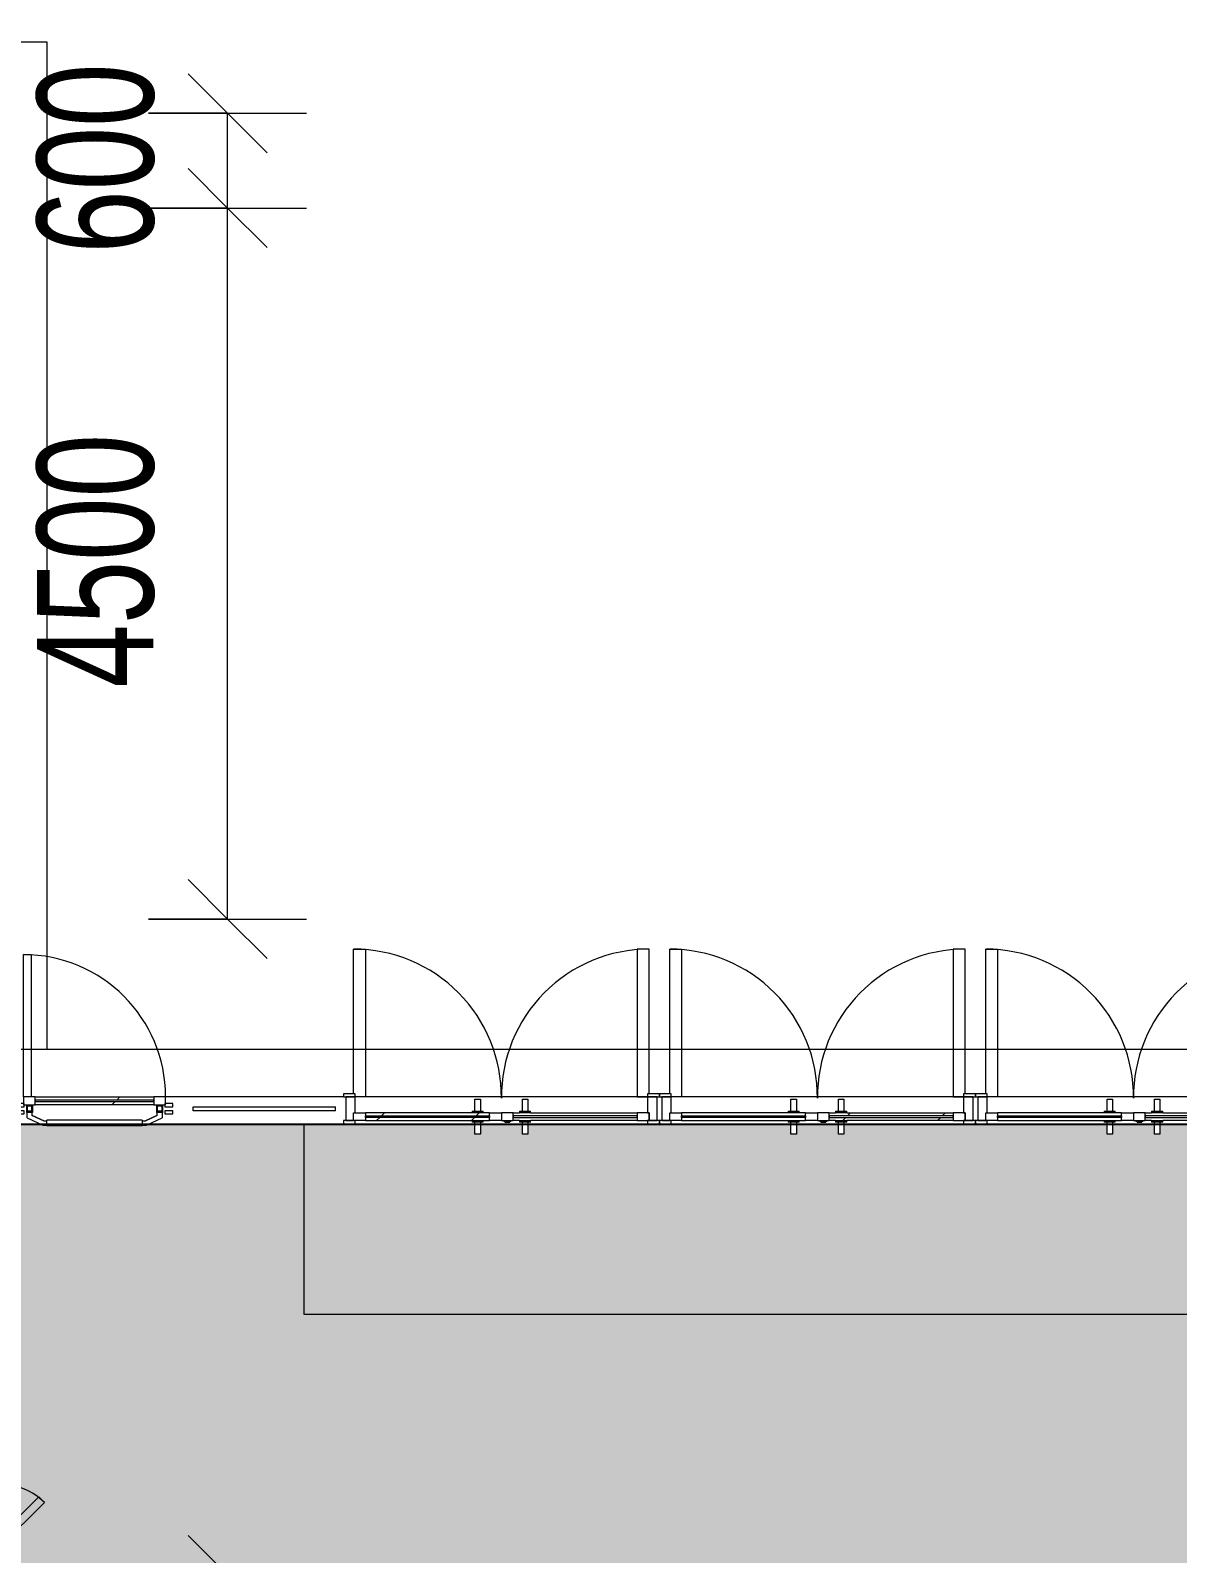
# Model space of a CAD drawing. Header units: millimetres. Extents: x 35540 to 832230, y -10956 to 416550.
# Drawn here: x 52984 to 60243, y 42892 to 52531 of the extents above; entities that cross this region are included whole.
import ezdxf

# ---------------------------------------------------------------- set-up
doc = ezdxf.new("R2010")
doc.units = ezdxf.units.MM
for name, color, linetype, lineweight in [('A-ANNO-DIMS', 211, 'Continuous', 5), ('A-ANNO-DIMS-500', 211, 'Continuous', 5), ('A-AREA-BNDY', 1, 'Continuous', 18), ('A-AREA-PATT', 32, 'Continuous', 5), ('A-DOOR', 31, 'Continuous', 5), ('A-DOOR-FRAM', 31, 'Continuous', 15), ('A-FLOR', 192, 'Continuous', 5), ('A-GLAZ-CURT', 52, 'Continuous', 5)]:
    doc.layers.add(name, color=color, linetype=linetype, lineweight=lineweight)
doc.styles.add('Arial', font='arial.ttf', dxfattribs={"width": 0.7, "height": 737.649701})
doc.dimstyles.new('Linear_-_1_5mm_Arial', dxfattribs={"dimscale": 304.8, "dimtxt": 750, "dimasz": 1.64042, "dimexe": 1.64042, "dimexo": 0.0625, "dimgap": 0.82021, "dimtad": 1, "dimdec": 0, "dimzin": 0, "dimdsep": 46, "dimtxsty": 'Arial', "dimblk1": 'OBLIQUE', "dimblk2": 'OBLIQUE', "dimsah": 1, "dimcen": 0.09, "dimadec": 0, "dimazin": 0, "dimtfac": 1, "dimtdec": 4, "dimtix": 1, "dimtmove": 0, "dimatfit": 3, "dimfxl": 1.64042, "dimfxlon": 1, "dimtvp": 1, "dimtolj": 1, "dimtzin": 0, "dimarcsym": 2})
pattern_1 = [(45, (-55964.3, -45707.5), (-1237.437, 1237.437), []), (45, (-55964.3, -43832.5), (-1237.437, 1237.437), [])]

# ---------------------------------------------------------------- blocks, each defined once
blk = doc.blocks.new('System Panel - _DLN__12_12mm laminated clear glass-11282531-G_F U_F_A_')
at = {"layer": 'A-GLAZ-CURT'}
for p, q in [((-450, 12.5), (450, 12.5)), ((-450, -12.5), (-450, 12.5)), ((450, -12.5), (450, 12.5)), ((450, -12.5), (-450, -12.5))]:
    blk.add_line(p, q, dxfattribs=at)
blk = doc.blocks.new('DLN-Double Door_X Corten - Double Glazing Door-1900 x 2800 _WH_-AUTO Corten-14010553-G_F U_F_A_')
at = {"layer": 'A-DOOR'}
h = blk.add_hatch(dxfattribs=at)
h.set_pattern_fill('FP_4', color=256, style=0, pattern_type=2)
h.set_pattern_definition([(45, (-59964.3, -45707.5), (-1237.437, 1237.437), []), (45, (-59964.3, -43832.5), (-1237.437, 1237.437), [])])
h.paths.add_polyline_path([(75, -75), (860, -75), (860, -55), (75, -55)], flags=0)
h.paths.add_polyline_path([(75, -45), (860, -45), (860, -25), (75, -25)], flags=0)
for p, q in [((-935, 1010), (-860, 1010)), ((-935, 95), (-935, 1010)), ((-860, 1010), (-860, 75)), ((860, 1010), (860, 75)), ((935, 1010), (860, 1010)), ((935, 95), (935, 1010)), ((-860, 75), (-925, 75)), ((-167.5, 60), (-132.5, 60)), ((-167.5, -15), (-167.5, 60)), ((-132.5, 60), (-132.5, -15)), ((132.5, -15), (132.5, 60)), ((132.5, 60), (167.5, 60)), ((167.5, 60), (167.5, -15)), ((860, 75), (925, 75)), ((-185, -25), (-860, -25)), ((-860, -75), (-185, -75)), ((-185, -15), (-115, -15)), ((-185, -15), (-185, -25)), ((-115, -25), (-185, -25)), ((-185, -75), (-115, -75)), ((-185, -75), (-185, -85)), ((-115, -85), (-185, -85)), ((-167.5, -160), (-167.5, -85)), ((-132.5, -85), (-132.5, -160)), ((-115, -25), (-115, -15)), ((-75, -25), (-115, -25)), ((-115, -85), (-115, -75)), ((-115, -75), (-75, -75)), ((15, -75), (15, -80)), ((60, -80), (15, -80)), ((22.5, -80), (22.5, -85)), ((22.5, -85), (52.5, -85)), ((52.5, -85), (22.5, -85)), ((52.5, -85), (52.5, -80)), ((60, -80), (60, -75)), ((75, -25), (115, -25)), ((115, -75), (75, -75)), ((115, -15), (185, -15)), ((115, -15), (115, -25)), ((185, -25), (115, -25)), ((115, -75), (185, -75)), ((115, -75), (115, -85)), ((185, -85), (115, -85)), ((132.5, -160), (132.5, -85)), ((167.5, -85), (167.5, -160)), ((185, -25), (185, -15)), ((185, -25), (860, -25)), ((185, -85), (185, -75)), ((860, -75), (185, -75)), ((-132.5, -160), (-167.5, -160)), ((167.5, -160), (132.5, -160))]:
    blk.add_line(p, q, dxfattribs=at)
at = {"layer": 'A-DOOR', "lineweight": 15}
for p, q in [((-935, -75), (-935, -25)), ((-935, -25), (-860, -25)), ((-860, -75), (-935, -75)), ((-860, -25), (-860, -75)), ((-860, -45), (-75, -45)), ((-860, -55), (-860, -45)), ((-75, -55), (-860, -55)), ((-75, -75), (-75, -25)), ((-75, -25), (0, -25)), ((-75, -45), (-75, -55)), ((0, -75), (-75, -75)), ((0, -25), (0, -75)), ((75, -25), (0, -25)), ((0, -25), (0, -75)), ((0, -75), (75, -75)), ((75, -75), (75, -25)), ((860, -45), (75, -45)), ((75, -45), (75, -55)), ((75, -55), (860, -55)), ((935, -25), (860, -25)), ((860, -25), (860, -75)), ((860, -55), (860, -45)), ((860, -75), (935, -75)), ((935, -75), (935, -25))]:
    blk.add_line(p, q, dxfattribs=at)
at = {"layer": 'A-DOOR'}
for centre, start, end in [((-935, 75), 359.5, 90), ((935, 75), 90, 180.5)]:
    blk.add_arc(centre, 935, start, end, dxfattribs=at)
at = {"layer": 'A-DOOR-FRAM'}
for p, q in [((-925, 95), (-1000, 95)), ((-1000, 95), (-1000, 75)), ((-1000, 75), (-925, 75)), ((-985, 75), (-985, -75)), ((-925, 75), (-985, 75)), ((-925, 75), (-925, 95)), ((-925, -25), (-925, 75)), ((1000, 95), (925, 95)), ((925, 95), (925, 75)), ((925, 75), (1000, 75)), ((985, 75), (925, 75)), ((925, 75), (925, -25)), ((985, -75), (985, 75)), ((1000, 75), (1000, 95)), ((-925, -75), (-1000, -75)), ((-1000, -75), (-1000, -95)), ((-1000, -95), (-925, -95)), ((-985, -75), (-935, -75)), ((-935, -75), (-935, -25)), ((-935, -25), (-925, -25)), ((-925, -95), (-925, -75)), ((925, -25), (935, -25)), ((1000, -75), (925, -75)), ((925, -75), (925, -95)), ((925, -95), (1000, -95)), ((935, -25), (935, -75)), ((935, -75), (985, -75)), ((1000, -95), (1000, -75))]:
    blk.add_line(p, q, dxfattribs=at)
blk = doc.blocks.new('DLN-Double Door_X Corten_SingleDoorSwing - Double Glazing Door-1900 x 2800 _WH_-18312659-G_F U_F_A_')
at = {"layer": 'A-DOOR'}
h = blk.add_hatch(dxfattribs=at)
h.set_pattern_fill('FP_5', color=256, style=0, pattern_type=2)
h.set_pattern_definition([(45, (-57964.3, -45707.5), (-1237.437, 1237.437), []), (45, (-57964.3, -43832.5), (-1237.437, 1237.437), [])])
h.paths.add_polyline_path([(75, -75), (860, -75), (860, -55), (75, -55)], flags=0)
h.paths.add_polyline_path([(75, -45), (860, -45), (860, -25), (75, -25)], flags=0)
for p, q in [((-935, 1010), (-860, 1010)), ((-935, 95), (-935, 1010)), ((-860, 1010), (-860, 75)), ((860, 1010), (860, 75)), ((935, 1010), (860, 1010)), ((935, 95), (935, 1010)), ((-860, 75), (-925, 75)), ((-167.5, 60), (-132.5, 60)), ((-167.5, -15), (-167.5, 60)), ((-132.5, 60), (-132.5, -15)), ((132.5, -15), (132.5, 60)), ((132.5, 60), (167.5, 60)), ((167.5, 60), (167.5, -15)), ((860, 75), (925, 75)), ((-185, -25), (-860, -25)), ((-860, -75), (-185, -75)), ((-185, -15), (-115, -15)), ((-185, -15), (-185, -25)), ((-115, -25), (-185, -25)), ((-185, -75), (-115, -75)), ((-185, -75), (-185, -85)), ((-115, -85), (-185, -85)), ((-167.5, -160), (-167.5, -85)), ((-132.5, -85), (-132.5, -160)), ((-115, -25), (-115, -15)), ((-75, -25), (-115, -25)), ((-115, -85), (-115, -75)), ((-115, -75), (-75, -75)), ((15, -75), (15, -80)), ((60, -80), (15, -80)), ((22.5, -80), (22.5, -85)), ((22.5, -85), (52.5, -85)), ((52.5, -85), (22.5, -85)), ((52.5, -85), (52.5, -80)), ((60, -80), (60, -75)), ((75, -25), (115, -25)), ((115, -75), (75, -75)), ((115, -15), (185, -15)), ((115, -15), (115, -25)), ((185, -25), (115, -25)), ((115, -75), (185, -75)), ((115, -75), (115, -85)), ((185, -85), (115, -85)), ((132.5, -160), (132.5, -85)), ((167.5, -85), (167.5, -160)), ((185, -25), (185, -15)), ((185, -25), (860, -25)), ((185, -85), (185, -75)), ((860, -75), (185, -75)), ((-132.5, -160), (-167.5, -160)), ((167.5, -160), (132.5, -160))]:
    blk.add_line(p, q, dxfattribs=at)
at = {"layer": 'A-DOOR', "lineweight": 15}
for p, q in [((-935, -75), (-935, -25)), ((-935, -25), (-860, -25)), ((-860, -75), (-935, -75)), ((-860, -25), (-860, -75)), ((-860, -45), (-75, -45)), ((-860, -55), (-860, -45)), ((-75, -55), (-860, -55)), ((-75, -75), (-75, -25)), ((-75, -25), (0, -25)), ((-75, -45), (-75, -55)), ((0, -75), (-75, -75)), ((0, -25), (0, -75)), ((75, -25), (0, -25)), ((0, -25), (0, -75)), ((0, -75), (75, -75)), ((75, -75), (75, -25)), ((860, -45), (75, -45)), ((75, -45), (75, -55)), ((75, -55), (860, -55)), ((935, -25), (860, -25)), ((860, -25), (860, -75)), ((860, -55), (860, -45)), ((860, -75), (935, -75)), ((935, -75), (935, -25))]:
    blk.add_line(p, q, dxfattribs=at)
at = {"layer": 'A-DOOR'}
for centre, start, end in [((-935, 75), 359.5, 90), ((935, 75), 90, 180.5)]:
    blk.add_arc(centre, 935, start, end, dxfattribs=at)
at = {"layer": 'A-DOOR-FRAM'}
for p, q in [((-925, 95), (-1000, 95)), ((-1000, 95), (-1000, 75)), ((-1000, 75), (-925, 75)), ((-985, 75), (-985, -75)), ((-925, 75), (-985, 75)), ((-925, 75), (-925, 95)), ((-925, -25), (-925, 75)), ((1000, 95), (925, 95)), ((925, 95), (925, 75)), ((925, 75), (1000, 75)), ((985, 75), (925, 75)), ((925, 75), (925, -25)), ((985, -75), (985, 75)), ((1000, 75), (1000, 95)), ((-925, -75), (-1000, -75)), ((-1000, -75), (-1000, -95)), ((-1000, -95), (-925, -95)), ((-985, -75), (-935, -75)), ((-935, -75), (-935, -25)), ((-935, -25), (-925, -25)), ((-925, -95), (-925, -75)), ((925, -25), (935, -25)), ((1000, -75), (925, -75)), ((925, -75), (925, -95)), ((925, -95), (1000, -95)), ((935, -25), (935, -75)), ((935, -75), (985, -75)), ((1000, -95), (1000, -75))]:
    blk.add_line(p, q, dxfattribs=at)
blk = doc.blocks.new('DLN-Double Door_X Corten_SingleDoorSwing - Double Glazing Door-1900 x 2800 _WH_-V7-G_F U_F_A_')
at = {"layer": 'A-DOOR'}
h = blk.add_hatch(dxfattribs=at)
h.set_pattern_fill('FP_6', color=256, style=0, pattern_type=2)
h.set_pattern_definition(pattern_1)
h.paths.add_polyline_path([(-860, -75), (-75, -75), (-75, -55), (-860, -55)], flags=0)
h.paths.add_polyline_path([(-860, -45), (-75, -45), (-75, -25), (-860, -25)], flags=0)
h = blk.add_hatch(dxfattribs=at)
h.set_pattern_fill('FP_6', color=256, style=0, pattern_type=2)
h.set_pattern_definition(pattern_1)
h.paths.add_polyline_path([(115, -75), (860, -75), (860, -55), (75, -55), (75, -75), (108.9, -75)], flags=0)
h.paths.add_polyline_path([(108.9, -45), (860, -45), (860, -25), (75, -25), (75, -45)], flags=0)
for p, q in [((-935, 1010), (-860, 1010)), ((-935, 95), (-935, 1010)), ((-860, 1010), (-860, 75)), ((860, 1010), (860, 75)), ((935, 1010), (860, 1010)), ((935, 95), (935, 1010)), ((-860, 75), (-925, 75)), ((-167.5, 60), (-132.5, 60)), ((-167.5, -15), (-167.5, 60)), ((-132.5, 60), (-132.5, -15)), ((132.5, -15), (132.5, 60)), ((132.5, 60), (167.5, 60)), ((167.5, 60), (167.5, -15)), ((860, 75), (925, 75)), ((-185, -25), (-860, -25)), ((-860, -75), (-185, -75)), ((-185, -15), (-115, -15)), ((-185, -15), (-185, -25)), ((-115, -25), (-185, -25)), ((-185, -75), (-115, -75)), ((-185, -75), (-185, -85)), ((-115, -85), (-185, -85)), ((-167.5, -160), (-167.5, -85)), ((-132.5, -85), (-132.5, -160)), ((-115, -25), (-115, -15)), ((-75, -25), (-115, -25)), ((-115, -85), (-115, -75)), ((-115, -75), (-75, -75)), ((15, -75), (15, -80)), ((60, -80), (15, -80)), ((22.5, -80), (22.5, -85)), ((22.5, -85), (52.5, -85)), ((52.5, -85), (22.5, -85)), ((52.5, -85), (52.5, -80)), ((60, -80), (60, -75)), ((75, -25), (115, -25)), ((115, -75), (75, -75)), ((115, -15), (185, -15)), ((115, -15), (115, -25)), ((185, -25), (115, -25)), ((115, -75), (185, -75)), ((115, -75), (115, -85)), ((185, -85), (115, -85)), ((132.5, -160), (132.5, -85)), ((167.5, -85), (167.5, -160)), ((185, -25), (185, -15)), ((185, -25), (860, -25)), ((185, -85), (185, -75)), ((860, -75), (185, -75)), ((-132.5, -160), (-167.5, -160)), ((167.5, -160), (132.5, -160))]:
    blk.add_line(p, q, dxfattribs=at)
at = {"layer": 'A-DOOR', "lineweight": 15}
for p, q in [((-935, -75), (-935, -25)), ((-935, -25), (-860, -25)), ((-860, -75), (-935, -75)), ((-860, -25), (-860, -75)), ((-860, -45), (-75, -45)), ((-860, -55), (-860, -45)), ((-75, -55), (-860, -55)), ((-75, -75), (-75, -25)), ((-75, -25), (0, -25)), ((-75, -45), (-75, -55)), ((0, -75), (-75, -75)), ((0, -25), (0, -75)), ((75, -25), (0, -25)), ((0, -25), (0, -75)), ((0, -75), (75, -75)), ((75, -75), (75, -25)), ((860, -45), (75, -45)), ((75, -45), (75, -55)), ((75, -55), (860, -55)), ((935, -25), (860, -25)), ((860, -25), (860, -75)), ((860, -55), (860, -45)), ((860, -75), (935, -75)), ((935, -75), (935, -25))]:
    blk.add_line(p, q, dxfattribs=at)
at = {"layer": 'A-DOOR'}
for centre, start, end in [((-935, 75), 359.5, 90), ((935, 75), 90, 180.5)]:
    blk.add_arc(centre, 935, start, end, dxfattribs=at)
at = {"layer": 'A-DOOR-FRAM'}
for p, q in [((-925, 95), (-1000, 95)), ((-1000, 95), (-1000, 75)), ((-1000, 75), (-925, 75)), ((-985, 75), (-985, -75)), ((-925, 75), (-985, 75)), ((-925, 75), (-925, 95)), ((-925, -25), (-925, 75)), ((1000, 95), (925, 95)), ((925, 95), (925, 75)), ((925, 75), (1000, 75)), ((985, 75), (925, 75)), ((925, 75), (925, -25)), ((985, -75), (985, 75)), ((1000, 75), (1000, 95)), ((-925, -75), (-1000, -75)), ((-1000, -75), (-1000, -95)), ((-1000, -95), (-925, -95)), ((-985, -75), (-935, -75)), ((-935, -75), (-935, -25)), ((-935, -25), (-925, -25)), ((-925, -95), (-925, -75)), ((925, -25), (935, -25)), ((1000, -75), (925, -75)), ((925, -75), (925, -95)), ((925, -95), (1000, -95)), ((935, -25), (935, -75)), ((935, -75), (985, -75)), ((1000, -95), (1000, -75))]:
    blk.add_line(p, q, dxfattribs=at)
blk = doc.blocks.new('DLN-Single Door_XX1 - Single Glazing Door-900 x 2800 _WH_-14454546-G_F U_F_A_')
at = {"layer": 'A-DOOR'}
h = blk.add_hatch(dxfattribs=at)
h.set_pattern_fill('FP_10', color=256, style=0, pattern_type=2)
h.set_pattern_definition([(225, (53389.3, 45707.5), (1237.437, -1237.437), []), (225, (53389.3, 43832.5), (1237.437, -1237.437), [])])
h.paths.add_polyline_path([(375, -25), (-375, -25), (-375, -45), (375, -45)], flags=0)
h.paths.add_polyline_path([(375, -55), (-375, -55), (-375, -75), (375, -75)], flags=0)
for p, q in [((-328, 103.3), (-427.5, 57.5)), ((-302.5, 103.3), (-328, 103.3)), ((301, 106.9), (-302.5, 106.9)), ((-302.5, 106.9), (-302.5, 106.7)), ((301, 104.5), (301, 105.8)), ((326.5, 103.3), (301, 103.3)), ((426, 57.5), (326.5, 103.3)), ((-427.5, 26), (-430.8, 26)), ((-430.8, -16), (-430.8, 23.9)), ((-430.8, 23.9), (-430.8, 11.4)), ((-427.5, 19.3), (-427.5, 57.5)), ((-427.5, 23.1), (-427.5, 23.9)), ((-427.5, 23.9), (-427.5, -16)), ((-397.5, 21), (-427.5, 21)), ((-427.5, 21), (-427.5, 19.3)), ((-427.5, 16.6), (-427.5, 21)), ((-427.5, 16), (-427.5, 20)), ((-397.5, 19.3), (-427.5, 19.3)), ((-427.5, 16.3), (-397.5, 16.3)), ((-427.5, -16), (-427.5, 15.1)), ((-397.5, 15.1), (-427.5, 15.1)), ((-397.5, 43.6), (-320, 79.4)), ((-320, 76.4), (-397.5, 40.6)), ((-397.5, 43.6), (-397.5, 19.3)), ((-394.3, 26), (-397.5, 26)), ((-397.5, -16), (-397.5, 23.9)), ((-397.5, 23.9), (-397.5, 23.1)), ((-397.5, 19.3), (-397.5, 21)), ((-397.5, 21), (-397.5, 16.6)), ((-397.5, 20), (-397.5, 16)), ((-397.5, 15.1), (-397.5, -16)), ((-394.3, 11.4), (-394.3, 23.9)), ((-394.3, 23.9), (-394.3, -16)), ((-320, 79.4), (-302.5, 79.4)), ((-320, 79.4), (-320, 76.4)), ((-302.5, 76.4), (-320, 76.4)), ((-302.5, 72.8), (301, 72.8)), ((301, 79.4), (318.5, 79.4)), ((318.5, 76.4), (301, 76.4)), ((318.5, 79.4), (396, 43.6)), ((318.5, 76.4), (318.5, 79.4)), ((396, 40.6), (318.5, 76.4)), ((396, 26), (392.7, 26)), ((392.7, -16), (392.7, 23.9)), ((392.7, 23.9), (392.7, 11.4)), ((396, 19.3), (396, 43.6)), ((396, 23.1), (396, 23.9)), ((396, 23.9), (396, -16)), ((426, 21), (396, 21)), ((396, 19.3), (396, 21)), ((396, 21), (396, 16.6)), ((396, 16), (396, 20)), ((426, 19.3), (396, 19.3)), ((396, 16.3), (426, 16.3)), ((396, -16), (396, 15.1)), ((426, 15.1), (396, 15.1)), ((426, 57.5), (426, 19.3)), ((429.2, 26), (426, 26)), ((426, -16), (426, 23.9)), ((426, 23.9), (426, 23.1)), ((426, 21), (426, 19.3)), ((426, 16.6), (426, 21)), ((426, 20), (426, 16)), ((426, 15.1), (426, -16)), ((429.2, 11.4), (429.2, 23.9)), ((429.2, 23.9), (429.2, -16)), ((-430.8, -25), (-430.8, -16)), ((-430.8, -16), (-427.5, -16)), ((-427.5, -16), (-427.5, -25)), ((-427.5, -25), (-427.5, -16)), ((-427.5, -16), (-397.5, -16)), ((-397.5, -25), (-397.5, -16)), ((-397.5, -16), (-394.3, -16)), ((-397.5, -16), (-397.5, -25)), ((-394.3, -16), (-394.3, -25)), ((-375, -25), (375, -25)), ((375, -75), (-375, -75)), ((392.7, -25), (392.7, -16)), ((392.7, -16), (396, -16)), ((396, -16), (396, -25)), ((396, -25), (396, -16)), ((396, -16), (426, -16)), ((400, -975), (400, -75)), ((426, -16), (426, -25)), ((426, -25), (426, -16)), ((426, -16), (429.2, -16)), ((429.2, -16), (429.2, -25)), ((450, -75), (450, -975)), ((450, -975), (400, -975))]:
    blk.add_line(p, q, dxfattribs=at)
at = {"layer": 'A-DOOR', "lineweight": 15}
for p, q in [((-375, -25), (-450, -25)), ((-450, -25), (-450, -75)), ((-450, -75), (-375, -75)), ((-375, -75), (-375, -25)), ((375, -45), (-375, -45)), ((-375, -45), (-375, -55)), ((-375, -55), (375, -55)), ((450, -25), (375, -25)), ((375, -25), (375, -75)), ((375, -55), (375, -45)), ((375, -75), (450, -75)), ((450, -75), (450, -25))]:
    blk.add_line(p, q, dxfattribs=at)
at = {"layer": 'A-DOOR', "flags": 128}
for points in [[(-302.5, 73.9), (-302.5, 75.3), (-302.5, 77.1), (-302.5, 79.4), (-302.5, 82.1), (-302.5, 85), (-302.5, 88.1), (-302.5, 91.3), (-302.5, 94.4), (-302.5, 97.3), (-302.5, 100), (-302.5, 102.4), (-302.5, 104.3), (-302.5, 105.7), (-302.5, 106.6), (-302.5, 106.9)], [(301, 105.8), (301, 106.7), (301, 106.9)], [(301, 106.9), (301, 106.6), (301, 105.7), (301, 104.3), (301, 102.4), (301, 100), (301, 97.3), (301, 94.4), (301, 91.3), (301, 88.1), (301, 85), (301, 82.1), (301, 79.4), (301, 77.1), (301, 75.3), (301, 73.9)], [(-302.5, 75.4), (-302.5, 74), (-302.5, 73.1), (-302.5, 72.8)], [(-302.5, 72.8), (-302.5, 73.1), (-302.5, 73.9)], [(301, 72.8), (301, 73.1), (301, 74), (301, 75.4)], [(301, 73.9), (301, 73.1), (301, 72.8)]]:
    blk.add_lwpolyline(points, dxfattribs=at)
at = {"layer": 'A-DOOR'}
blk.add_arc((450, -75), 900, 180.00772, 270, dxfattribs=at)
at = {"layer": 'A-DOOR-FRAM'}
for p, q in [((-445, 32.5), (-495, 32.5)), ((-495, 32.5), (-495, 12.5)), ((-495, 12.5), (-445, 12.5)), ((-445, 12.5), (-445, 32.5)), ((495, 32.5), (445, 32.5)), ((445, 32.5), (445, 12.5)), ((445, 12.5), (495, 12.5)), ((495, 12.5), (495, 32.5)), ((-445, -12.5), (-495, -12.5)), ((-495, -12.5), (-495, -32.5)), ((-495, -32.5), (-445, -32.5)), ((-445, -32.5), (-445, -12.5)), ((495, -12.5), (445, -12.5)), ((445, -12.5), (445, -32.5)), ((445, -32.5), (495, -32.5)), ((495, -32.5), (495, -12.5))]:
    blk.add_line(p, q, dxfattribs=at)
blk = doc.blocks.new('DLN-Access Panel__AP12_ - _AP12_ 400 x 1100 _WH_-16942930-G_F U_F_A_')
at = {"layer": 'A-DOOR'}
h = blk.add_hatch(dxfattribs=at)
h.set_pattern_fill('FP_12', color=256, style=0, pattern_type=2)
h.set_pattern_definition([(315, (-43132.5, 52714.3), (1237.437, 1237.437), []), (315, (-41257.5, 52714.3), (1237.437, 1237.437), [])])
h.paths.add_polyline_path([(-240, -85), (240, -85), (240, -75), (-240, -75)], flags=0)
for p, q in [((-240, 75), (-240, 85)), ((240, 85), (-240, 85)), ((-240, 75), (240, 75)), ((240, 75), (240, 85)), ((-240, -85), (-240, -75)), ((240, -75), (-240, -75)), ((-240, -85), (240, -85)), ((-190, -85), (82.8, -357.8)), ((118.2, -322.5), (-119.3, -85)), ((240, -85), (240, -75)), ((82.8, -357.8), (118.2, -322.5))]:
    blk.add_line(p, q, dxfattribs=at)
blk.add_arc((-200, -75), 400, 315, 358.51929, dxfattribs=at)
at = {"layer": 'A-DOOR-FRAM', "lineweight": 5}
for p, q in [((-225, 75), (-225, -75)), ((225, 75), (225, -75))]:
    blk.add_line(p, q, dxfattribs=at)
blk = doc.blocks.new('DIMBLOCK5-G_F U_F_A_')
at = {"layer": 'A-ANNO-DIMS-500'}
for p, q in [((54231.6, 51407.5), (53981.6, 51657.5)), ((53731.6, 51407.5), (54731.6, 51407.5)), ((54231.6, 51407.5), (53731.6, 51407.5)), ((54231.6, 46907.5), (54231.6, 51407.5)), ((54231.6, 51407.5), (54481.6, 51157.5)), ((54231.6, 46907.5), (53981.6, 47157.5)), ((53731.6, 46907.5), (54731.6, 46907.5)), ((54231.6, 46907.5), (53731.6, 46907.5)), ((54231.6, 46907.5), (54481.6, 46657.5))]:
    blk.add_line(p, q, dxfattribs=at)
at = {"layer": 'A-ANNO-DIMS-500', "color": 0, "insert": (53024.7, 48372.9), "char_height": 737.65, "width": 1883.077, "attachment_point": 1, "rotation": 90, "line_spacing_factor": 0.938532, "style": 'Arial'}
blk.add_mtext('4500', dxfattribs=at)
blk = doc.blocks.new('_Oblique')
at = {"color": 0, "linetype": 'ByBlock', "lineweight": -2}
blk.add_line((-0.5, -0.5), (0.5, 0.5), dxfattribs=at)
blk = doc.blocks.new('DIMBLOCK6-G_F U_F_A_')
at = {"layer": 'A-ANNO-DIMS-500'}
for p, q in [((54231.6, 52007.5), (53981.6, 52257.5)), ((53731.6, 52007.5), (54731.6, 52007.5)), ((54231.6, 52007.5), (53731.6, 52007.5)), ((54231.6, 51407.5), (54231.6, 52007.5)), ((54231.6, 52007.5), (54481.6, 51757.5)), ((54231.6, 51407.5), (53981.6, 51657.5)), ((53731.6, 51407.5), (54731.6, 51407.5)), ((54231.6, 51407.5), (53731.6, 51407.5)), ((54231.6, 51407.5), (54481.6, 51157.5))]:
    blk.add_line(p, q, dxfattribs=at)
at = {"layer": 'A-ANNO-DIMS-500', "color": 0, "insert": (53024.7, 51119), "char_height": 737.65, "width": 1412.308, "attachment_point": 1, "rotation": 90, "line_spacing_factor": 0.938532, "style": 'Arial'}
blk.add_mtext('600', dxfattribs=at)
blk = doc.blocks.new('DIMBLOCK42-G_F U_F_A_')
at = {"layer": 'A-ANNO-DIMS-500'}
for p, q in [((54231.6, 42757.5), (53981.6, 43007.5)), ((53731.6, 42757.5), (54731.6, 42757.5)), ((54231.6, 42757.5), (53731.6, 42757.5)), ((54231.6, 42757.5), (54231.6, 40407.5)), ((54231.6, 42757.5), (54481.6, 42507.5)), ((54231.6, 40407.5), (53981.6, 40657.5)), ((53731.6, 40407.5), (54731.6, 40407.5)), ((54231.6, 40407.5), (53731.6, 40407.5)), ((54231.6, 40407.5), (54481.6, 40157.5))]:
    blk.add_line(p, q, dxfattribs=at)
at = {"layer": 'A-ANNO-DIMS-500', "color": 0, "insert": (53024.7, 40797.9), "char_height": 737.65, "width": 1883.077, "attachment_point": 1, "rotation": 90, "line_spacing_factor": 0.938532, "style": 'Arial'}
blk.add_mtext('2350', dxfattribs=at)

msp = doc.modelspace()

# ---------------------------------------------------------------- hatches: boundary and pattern name
at = {"layer": 'A-AREA-PATT'}
h = msp.add_hatch(color=231, dxfattribs=at)
h.paths.add_polyline_path([(62529.3, 31607.5), (63139.3, 31607.5), (63139.3, 34407.5), (62688.9, 34407.5), (62688.9, 34507.5), (62843.9, 34507.5), (62843.9, 34522.5), (62788.9, 34522.5), (62788.9, 34562.5), (63139.3, 34562.5), (63139.3, 36652.5), (63127.3, 36652.5), (63127.3, 36139.5), (63121.3, 36140.4), (63121.3, 36652.5), (62788.9, 36652.5), (62788.9, 36692.5), (62843.9, 36692.5), (62843.9, 36707.5), (62688.9, 36707.5), (62688.9, 36807.5), (63121.3, 36807.5), (63121.3, 37139.5), (63139.3, 37139.5), (63139.3, 40754), (62938.8, 40754), (62938.8, 40904), (63139.3, 40904), (63139.3, 40965.4), (62938.8, 40965.4), (62938.8, 41115.4), (63139.3, 41115.4), (63139.3, 41185.4), (62938.8, 41185.4), (62938.8, 41335.4), (63139.3, 41335.4), (63139.3, 41481), (63083.8, 41384.8), (62953.9, 41459.8), (63139.3, 41781), (63139.3, 42380.4), (63058.7, 42380.4), (63058.7, 43380.4), (63139.3, 43380.4), (63139.3, 45607.5), (60131.8, 45607.5), (60131.8, 45547.5), (60096.8, 45547.5), (60096.8, 45607.5), (59831.8, 45607.5), (59831.8, 45547.5), (59796.8, 45547.5), (59796.8, 45607.5), (58131.8, 45607.5), (58131.8, 45547.5), (58096.8, 45547.5), (58096.8, 45607.5), (57831.8, 45607.5), (57831.8, 45547.5), (57796.8, 45547.5), (57796.8, 45607.5), (56131.8, 45607.5), (56131.8, 45547.5), (56096.8, 45547.5), (56096.8, 45607.5), (55831.8, 45607.5), (55831.8, 45547.5), (55796.8, 45547.5), (55796.8, 45607.5), (53691.8, 45601.8), (53418.2, 45601.7), (52789.3, 45607.5), (52789.3, 44587.5), (52819.3, 44587.5), (52819.3, 44557.5), (52789.3, 44557.5), (52789.3, 43637.5), (52819.3, 43637.5), (52819.3, 43607.5), (52789.3, 43607.5), (52789.3, 43372.5), (52799.3, 43372.5), (52799.3, 42892.5), (52789.3, 42892.5), (52789.3, 33897.5), (52819.3, 33897.5), (52819.3, 33867.5), (52789.3, 33867.5), (52789.3, 31847.5), (52819.3, 31847.5), (52819.3, 31817.5), (52789.3, 31817.5), (52789.3, 31607.5), (60449.3, 31607.5), (60449.3, 31637.5), (60479.3, 31637.5), (60479.3, 31607.5), (62499.3, 31607.5), (62499.3, 31637.5), (62529.3, 31637.5)], flags=0)
h.paths.add_polyline_path([(63127.3, 36807.5), (63139.3, 36807.5), (63139.3, 37133.5), (63127.3, 37133.5), (63127.3, 36817.5)], flags=0)

# ---------------------------------------------------------------- linework, layer by layer
at = {"layer": 'A-AREA-BNDY', "color": 7, "lineweight": 25}
msp.add_line((63139.3, 45607.5), (52789.3, 45607.5), dxfattribs=at)
at = {"layer": 'A-FLOR'}
for p, q in [((53089.3, 52457.5), (37843.9, 52457.5)), ((53089.3, 46082.5), (53089.3, 52457.5)), ((62839.3, 46082.5), (52789.3, 46082.5)), ((54964.3, 45782.5), (53839.3, 45782.5)), ((56889.3, 45782.5), (55039.3, 45782.5)), ((58889.3, 45782.5), (57039.3, 45782.5)), ((60889.3, 45782.5), (59039.3, 45782.5)), ((54714.3, 45607.5), (54714.3, 44407.5)), ((55796.8, 45607.5), (54714.3, 45607.5)), ((56096.8, 45607.5), (55831.8, 45607.5)), ((57796.8, 45607.5), (56131.8, 45607.5)), ((58096.8, 45607.5), (57831.8, 45607.5)), ((59796.8, 45607.5), (58131.8, 45607.5)), ((60096.8, 45607.5), (59831.8, 45607.5)), ((61009.3, 45607.5), (60131.8, 45607.5)), ((54714.3, 44407.5), (61214.3, 44407.5))]:
    msp.add_line(p, q, dxfattribs=at)

# ---------------------------------------------------------------- block references
at = {"layer": 'A-DOOR'}
for name, p, rotation in [('DLN-Single Door_XX1 - Single Glazing Door-900 x 2800 _WH_-14454546-G_F U_F_A_', (53389.3, 45707.5), 180), ('DLN-Access Panel__AP12_ - _AP12_ 400 x 1100 _WH_-16942930-G_F U_F_A_', (52714.3, 43132.5), 90)]:
    msp.add_blockref(name, p, dxfattribs=dict(at, rotation=rotation))
for name, p in [('DLN-Double Door_X Corten_SingleDoorSwing - Double Glazing Door-1900 x 2800 _WH_-V7-G_F U_F_A_', (55964.3, 45707.5)), ('DLN-Double Door_X Corten_SingleDoorSwing - Double Glazing Door-1900 x 2800 _WH_-18312659-G_F U_F_A_', (57964.3, 45707.5)), ('DLN-Double Door_X Corten - Double Glazing Door-1900 x 2800 _WH_-AUTO Corten-14010553-G_F U_F_A_', (59964.3, 45707.5))]:
    msp.add_blockref(name, p, dxfattribs=at)
at = {"layer": 'A-GLAZ-CURT'}
msp.add_blockref('System Panel - _DLN__12_12mm laminated clear glass-11282531-G_F U_F_A_', (54464.3, 45707.5), dxfattribs=at)

# ---------------------------------------------------------------- dimensions: what is measured, and where the dimension line sits
at = {"layer": 'A-ANNO-DIMS'}
for base, p1, p2, override, picture, middle in [((54231.6, 52007.5), (53731.6, 51407.5), (53731.6, 52007.5), {"dimpost": '<>', "dimfxl": 600}, 'DIMBLOCK6-G_F U_F_A_', (53604.9, 51707.5)), ((54231.6, 51407.5), (53731.6, 46907.5), (53731.6, 51407.5), {"dimpost": '<>', "dimfxl": 4500}, 'DIMBLOCK5-G_F U_F_A_', (53604.9, 49157.5)), ((54231.6, 40407.5), (53731.6, 42757.5), (53731.6, 40407.5), {"dimpost": '<>', "dimfxl": 2350}, 'DIMBLOCK42-G_F U_F_A_', (53604.7, 41582.5))]:
    dim = msp.add_linear_dim(base=base, p1=p1, p2=p2, angle=90, dimstyle='Linear_-_1_5mm_Arial', override=override, dxfattribs=at)
    dim.commit()
    dim.dimension.update_dxf_attribs({"geometry": picture, "text_midpoint": middle})

doc.saveas('drawing.dxf')
